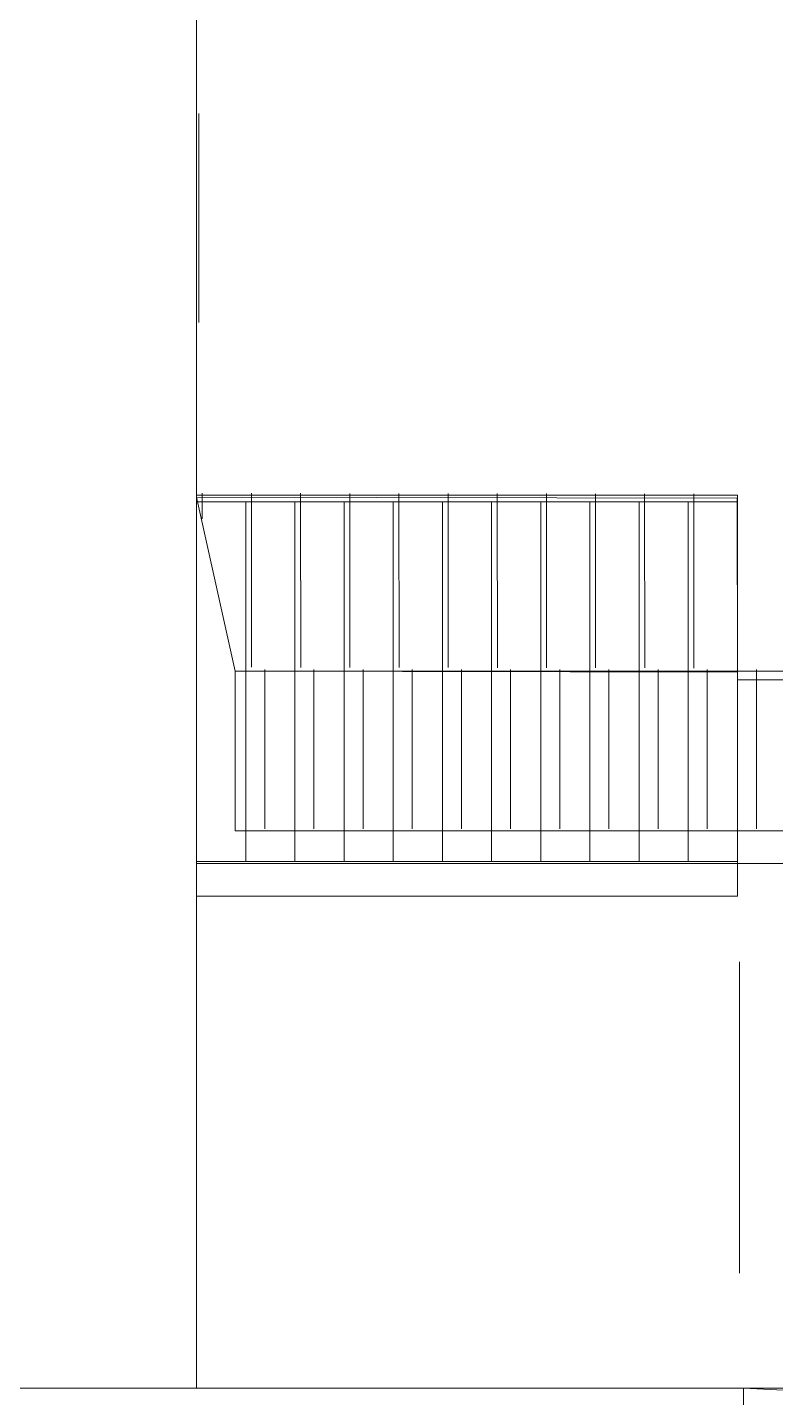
# Model space of a CAD drawing. Header units: millimetres. Extents: x -113526 to 211532, y -79714 to 28306.
# Drawn here: x 71416 to 72206, y -16029 to -14583 of the extents above; entities that cross this region are included whole.
import ezdxf

# ---------------------------------------------------------------- set-up
doc = ezdxf.new("R2010")
doc.units = ezdxf.units.MM
doc.layers.add('填充图样', color=38, linetype='Continuous')

msp = doc.modelspace()

# ---------------------------------------------------------------- linework, layer by layer
at = {"layer": '填充图样', "lineweight": 5, "extrusion": (2e-16, 1, -2e-16)}
for p, q in [((71597.2, -14674.1, 359.6), (71597.2, -14674.1, 186.6)), ((71597.2, -14674.1, 186.6), (71597.2, -14894.7, 186.6)), ((71597.2, -14674.1, 1484), (71597.2, -14674.1, 1657)), ((71597.2, -14894.7, 1484), (71597.2, -14674.1, 1484)), ((71597.2, -14674.1, 1657), (71597.2, -14894.7, 1657)), ((71597.2, -14894.7, 359.6), (71597.2, -14674.1, 359.6)), ((71597.2, -14894.7, 186.6), (71597.2, -14894.7, 359.6)), ((71597.2, -14894.7, 1657), (71597.2, -14894.7, 1484)), ((72165.9, -15465.6, 2199.8), (72165.9, -15076.8, 1162.9)), ((72165.9, -15465.6, 126.1), (72165.9, -15076.8, 1162.9)), ((72165.9, -15500.2, 2199.8), (72165.9, -15111.4, 1162.9)), ((72165.9, -15330.4, 578.7), (72165.9, -15111.4, 1162.9)), ((72165.9, -15330.4, 578.7), (72165.9, -15111.4, 1162.9)), ((71595, -15292.6, 48.2), (71595, -15292.6, 2199.8)), ((72165.9, -15465.6, 939.1), (72165.9, -15313.1, 532.6)), ((72165.9, -15500.2, 939.1), (72165.9, -15347.7, 532.6)), ((72705, -15465.6, 48.4), (71635.7, -15465.6, 48.4)), ((72705, -15465.6, 945.8), (71635.7, -15465.6, 945.8)), ((71595, -15500.2, 126.1), (72165.9, -15500.2, 126.1)), ((71595, -15500.2, 2199.8), (72165.9, -15500.2, 2199.8)), ((73609.3, -16019.1, 247.2), (65041, -16019.1, 247.2)), ((73609.3, -16019.1, 818), (65041, -16019.1, 818)), ((67875.7, -16019.1, 921.8), (71499.8, -16019.1, 921.8)), ((71498.6, -16019.1, 15275.2), (70651.5, -16019.1, 15126.3)), ((70957.1, -16019.1, 48.2), (71595, -16019.1, 48.2)), ((70957.1, -16019.1, 143.4), (71499.8, -16019.1, 143.4)), ((71523.6, -16019.1, 2701.4), (71316, -16019.1, 2701.4)), ((71316, -16019.1, 2199.8), (71595, -16019.1, 2199.8)), ((72196.9, -16019.1, 15332.4), (71498.6, -16019.1, 15275.2)), ((71499.8, -16019.1, 342.3), (71499.8, -16019.1, 143.4)), ((71499.8, -16019.1, 921.8), (71499.8, -16019.1, 722.9)), ((71595, -16019.1, 722.9), (71499.8, -16019.1, 722.9)), ((71499.8, -16019.1, 342.3), (71595, -16019.1, 342.3)), ((71595, -16019.1, 342.3), (71499.8, -16019.1, 342.3)), ((72165.9, -16019.1, 2199.8), (71523.6, -16019.1, 2199.8)), ((71595, -16019.1, 342.3), (71595, -16019.1, 281.8)), ((71595, -16019.1, 281.8), (71595, -16019.1, 342.3)), ((71595, -16019.1, 212.6), (71595, -16019.1, 48.2)), ((71595, -16019.1, 281.8), (71629.6, -16019.1, 281.8)), ((71629.6, -16019.1, 212.6), (71595, -16019.1, 212.6)), ((71629.6, -16019.1, 281.8), (71595, -16019.1, 281.8)), ((71595, -16019.1, 212.6), (71629.6, -16019.1, 212.6)), ((71595, -16019.1, 783.4), (71595, -16019.1, 722.9)), ((71629.6, -16019.1, 783.4), (71595, -16019.1, 783.4)), ((71595, -16019.1, 783.4), (71595, -16019.1, 722.9)), ((71595, -16019.1, 783.4), (71629.6, -16019.1, 783.4)), ((71595, -16019.1, 2199.8), (72165.9, -16019.1, 2199.8)), ((71629.6, -16019.1, 281.8), (71629.6, -16019.1, 212.6)), ((71629.6, -16019.1, 212.6), (71629.6, -16019.1, 281.8)), ((72131.3, -16019.1, 805.1), (71629.6, -16019.1, 805.1)), ((71629.6, -16019.1, 818), (72131.3, -16019.1, 818)), ((71629.6, -16019.1, 805.1), (71629.6, -16019.1, 783.4)), ((71629.6, -16019.1, 783.4), (71629.6, -16019.1, 818)), ((72131.3, -16019.1, 212.6), (72131.3, -16019.1, 281.8)), ((72131.3, -16019.1, 281.8), (72200.4, -16019.1, 281.8)), ((72200.4, -16019.1, 212.6), (72131.3, -16019.1, 212.6)), ((72131.3, -16019.1, 212.6), (72131.3, -16019.1, 281.8)), ((72131.3, -16019.1, 281.8), (72200.4, -16019.1, 281.8)), ((72200.4, -16019.1, 212.6), (72131.3, -16019.1, 212.6)), ((72131.3, -16019.1, 783.4), (72131.3, -16019.1, 805.1)), ((72200.4, -16019.1, 783.4), (72131.3, -16019.1, 783.4)), ((72131.3, -16019.1, 783.4), (72131.3, -16019.1, 818)), ((72200.4, -16019.1, 783.4), (72131.3, -16019.1, 783.4)), ((72139, -16019.1, 271.1), (72139, -16019.1, 204.1)), ((72139, -16019.1, 204.1), (72206, -16019.1, 204.1)), ((72206, -16019.1, 271.1), (72139, -16019.1, 271.1)), ((72139, -16019.1, 790.1), (72139, -16019.1, 723)), ((72139, -16019.1, 723), (72206, -16019.1, 723)), ((72206, -16019.1, 790.1), (72139, -16019.1, 790.1)), ((72165.9, -16019.1, 852.6), (72165.9, -16019.1, 2199.8)), ((72165.9, -16019.1, 852.6), (72165.9, -16019.1, 2199.8)), ((72165.9, -16019.1, 852.6), (72200.4, -16019.1, 852.6)), ((72165.9, -16019.1, 852.6), (72200.4, -16019.1, 852.6)), ((73318.7, -16019.1, 15320.9), (72196.9, -16019.1, 15332.4)), ((72200.4, -16019.1, 281.8), (72200.4, -16019.1, 212.6)), ((72200.4, -16019.1, 281.8), (72200.4, -16019.1, 212.6)), ((72200.4, -16019.1, 852.6), (72200.4, -16019.1, 783.4)), ((72200.4, -16019.1, 852.6), (72200.4, -16019.1, 783.4)), ((72206, -16019.1, 204.1), (72206, -16019.1, 271.1)), ((72206, -16019.1, 723), (72206, -16019.1, 790.1))]:
    msp.add_line(p, q, dxfattribs=at)
at = {"layer": '填充图样', "lineweight": 5, "extrusion": (1, -1e-16, 4e-16)}
msp.add_line((72165.9, -15076.8, 1162.9), (71595, -15076.8, 1162.9), dxfattribs=at)
at = {"layer": '填充图样', "lineweight": 5, "extrusion": (0.001826, 0.964024, -0.265809)}
for p, q in [((71595, -15078.9, 1163.5), (72165.8, -15079.9, 1163.8)), ((71635.7, -15262.7, 497.1), (71595, -15078.9, 1163.5)), ((71601, -15101.8, 1064), (71601, -15074.7, 1162.4)), ((71653, -15258.5, 495.9), (71652.9, -15074.8, 1162.4)), ((71704.9, -15258.6, 496), (71704.8, -15074.9, 1162.4)), ((71756.8, -15258.7, 496), (71756.7, -15075, 1162.4)), ((71808.7, -15258.8, 496), (71808.6, -15075, 1162.5)), ((71860.6, -15258.9, 496.1), (71860.5, -15075.1, 1162.5)), ((71912.5, -15259, 496.1), (71912.4, -15075.2, 1162.5)), ((71964.4, -15259.1, 496.1), (71964.3, -15075.3, 1162.5)), ((72016.3, -15259.2, 496.2), (72016.2, -15075.4, 1162.6)), ((72068.2, -15259.2, 496.2), (72068, -15075.5, 1162.6)), ((72120.1, -15259.3, 496.2), (72119.9, -15075.6, 1162.6)), ((72165.8, -15079.9, 1163.8), (72166, -15263.6, 497.4)), ((72166, -15263.6, 497.4), (71635.7, -15262.7, 497.1))]:
    msp.add_line(p, q, dxfattribs=at)
at = {"layer": '填充图样', "lineweight": 5, "extrusion": (2e-16, 0.936329, 0.351123)}
for p, q in [((71595, -15083.8, 1188), (71595, -15463.5, 2200.5)), ((72165.9, -15083.8, 1188), (71595, -15083.8, 1188)), ((71646.9, -15463.5, 2200.5), (71646.9, -15083.8, 1188)), ((71698.8, -15463.5, 2200.5), (71698.8, -15083.8, 1188)), ((71750.7, -15463.5, 2200.5), (71750.7, -15083.8, 1188)), ((71802.6, -15463.5, 2200.5), (71802.6, -15083.8, 1188)), ((71854.5, -15463.5, 2200.5), (71854.5, -15083.8, 1188)), ((71906.4, -15463.5, 2200.5), (71906.4, -15083.8, 1188)), ((71958.3, -15463.5, 2200.5), (71958.3, -15083.8, 1188)), ((72010.2, -15463.5, 2200.5), (72010.2, -15083.8, 1188)), ((72062.1, -15463.5, 2200.5), (72062.1, -15083.8, 1188)), ((72114, -15463.5, 2200.5), (72114, -15083.8, 1188)), ((72165.9, -15463.5, 2200.5), (72165.9, -15083.8, 1188)), ((72165.9, -15271.8, 521.4), (72165.9, -15431, 945.8)), ((72846.6, -15271.8, 521.4), (72165.9, -15271.8, 521.4)), ((72165.9, -15431, 945.8), (72705, -15431, 945.8)), ((71595, -15463.5, 2200.5), (72165.9, -15463.5, 2200.5))]:
    msp.add_line(p, q, dxfattribs=at)
at = {"layer": '填充图样', "lineweight": 5, "extrusion": (2e-16, 0.936329, -0.351123)}
for p, q in [((71635.7, -15431, 48.4), (71635.7, -15262.7, 497.1)), ((71635.7, -15262.7, 497.1), (72846.6, -15262.7, 497.1)), ((71667, -15428.9, 47.6), (71667, -15260.7, 496.3)), ((71718.9, -15428.9, 47.6), (71718.9, -15260.7, 496.3)), ((71770.8, -15428.9, 47.6), (71770.8, -15260.7, 496.3)), ((71822.7, -15428.9, 47.6), (71822.7, -15260.7, 496.3)), ((71874.6, -15428.9, 47.6), (71874.6, -15260.7, 496.3)), ((71926.5, -15428.9, 47.6), (71926.5, -15260.7, 496.3)), ((71978.4, -15428.9, 47.6), (71978.4, -15260.7, 496.3)), ((72030.3, -15428.9, 47.6), (72030.3, -15260.7, 496.3)), ((72082.2, -15428.9, 47.6), (72082.2, -15260.7, 496.3)), ((72134.1, -15428.9, 47.6), (72134.1, -15260.7, 496.3)), ((72186, -15428.9, 47.6), (72186, -15260.7, 496.3)), ((72705, -15431, 48.4), (71635.7, -15431, 48.4))]:
    msp.add_line(p, q, dxfattribs=at)
at = {"layer": '填充图样', "lineweight": 5, "extrusion": (1, -1e-16, -8e-16)}
for p, q in [((72168, -15569.4, 2061.4), (72168, -15569.4, 1888.4)), ((72168, -15569.4, 1348.9), (72168, -15569.4, 1175.9)), ((72168, -15569.4, 1888.4), (72168, -15880.7, 1888.4)), ((72168, -15569.4, 1175.9), (72168, -15880.7, 1175.9)), ((72168, -15880.7, 1348.9), (72168, -15569.4, 1348.9)), ((72168, -15880.7, 2061.4), (72168, -15569.4, 2061.4)), ((72168, -15640.7, 1335.9), (72168, -15582.3, 1335.9)), ((72168, -15582.3, 1335.9), (72168, -15582.3, 1188.9)), ((72168, -15582.3, 1188.9), (72168, -15640.7, 1188.9)), ((72168, -15640.7, 2048.4), (72168, -15582.3, 2048.4)), ((72168, -15582.3, 1901.4), (72168, -15640.7, 1901.4)), ((72168, -15582.3, 2048.4), (72168, -15582.3, 1901.4)), ((72168, -15640.7, 1335.9), (72168, -15640.7, 1188.9)), ((72168, -15640.7, 2048.4), (72168, -15640.7, 1901.4)), ((72168, -15653.7, 1335.9), (72168, -15653.7, 1188.9)), ((72168, -15796.4, 1335.9), (72168, -15653.7, 1335.9)), ((72168, -15653.7, 1188.9), (72168, -15796.4, 1188.9)), ((72168, -15653.7, 2048.4), (72168, -15653.7, 1901.4)), ((72168, -15653.7, 1901.4), (72168, -15796.4, 1901.4)), ((72168, -15796.4, 2048.4), (72168, -15653.7, 2048.4)), ((72168, -15796.4, 1335.9), (72168, -15796.4, 1188.9)), ((72168, -15796.4, 2048.4), (72168, -15796.4, 1901.4)), ((72168, -15809.4, 1188.9), (72168, -15867.8, 1188.9)), ((72168, -15809.4, 1335.9), (72168, -15809.4, 1188.9)), ((72168, -15867.8, 1335.9), (72168, -15809.4, 1335.9)), ((72168, -15867.8, 2048.4), (72168, -15809.4, 2048.4)), ((72168, -15809.4, 1901.4), (72168, -15867.8, 1901.4)), ((72168, -15809.4, 2048.4), (72168, -15809.4, 1901.4)), ((72168, -15867.8, 1335.9), (72168, -15867.8, 1188.9)), ((72168, -15867.8, 2048.4), (72168, -15867.8, 1901.4)), ((72168, -15880.7, 2061.4), (72168, -15880.7, 1888.4)), ((72168, -15880.7, 1888.4), (72168, -15898, 1888.4)), ((72168, -15880.7, 1348.9), (72168, -15880.7, 1175.9)), ((72168, -15898, 1348.9), (72168, -15880.7, 1348.9)), ((72168, -15880.7, 1175.9), (72168, -15898, 1175.9)), ((72168, -15898, 2061.4), (72168, -15880.7, 2061.4)), ((72168, -15898, 1888.4), (72168, -15898, 2061.4)), ((72168, -15898, 1175.9), (72168, -15898, 1348.9))]:
    msp.add_line(p, q, dxfattribs=at)
at = {"layer": '填充图样', "lineweight": 5, "extrusion": (1, -1e-16, -7e-16)}
for p, q in [((72168, -15569.4, 977), (72168, -15569.4, 1150)), ((72168, -15569.4, 1150), (72168, -15880.7, 1150)), ((72168, -15880.7, 977), (72168, -15569.4, 977)), ((72168, -15640.7, 989.9), (72168, -15582.3, 989.9)), ((72168, -15582.3, 989.9), (72168, -15582.3, 1137)), ((72168, -15582.3, 1137), (72168, -15640.7, 1137)), ((72168, -15640.7, 989.9), (72168, -15640.7, 1137)), ((72168, -15653.7, 989.9), (72168, -15653.7, 1137)), ((72168, -15796.4, 989.9), (72168, -15653.7, 989.9)), ((72168, -15653.7, 1137), (72168, -15796.4, 1137)), ((72168, -15796.4, 989.9), (72168, -15796.4, 1137)), ((72168, -15809.4, 1137), (72168, -15867.8, 1137)), ((72168, -15809.4, 989.9), (72168, -15809.4, 1137)), ((72168, -15867.8, 989.9), (72168, -15809.4, 989.9)), ((72168, -15867.8, 989.9), (72168, -15867.8, 1137)), ((72168, -15880.7, 977), (72168, -15880.7, 1150)), ((72168, -15898, 977), (72168, -15880.7, 977)), ((72168, -15880.7, 1150), (72168, -15898, 1150)), ((72168, -15898, 1150), (72168, -15898, 977))]:
    msp.add_line(p, q, dxfattribs=at)
at = {"layer": '填充图样', "lineweight": 5, "extrusion": (0, -4e-16, -1)}
msp.add_line((71316, -16019.1, 2701.4), (71523.6, -16019.1, 2701.4), dxfattribs=at)
at = {"layer": '填充图样', "lineweight": 5, "extrusion": (1, -1.00075e-16, 3.01004e-16)}
msp.add_ellipse((72165.9, -15344.5, 1162.9), major_axis=(0, -5.2, 69), ratio=1, start_param=4.637676, end_param=10.920861, dxfattribs=at)
at = {"layer": '填充图样', "lineweight": 5}
for points, invisible_edges in [([(71595, -16019.1, 48.2), (71102, -15158.5, 48.2), (71270.6, -14436.3, 48.2), (71595, -14436.3, 48.2)], 1), ([(71595, -15076.8, 1162.9), (72165.9, -15076.8, 1162.9), (72165.9, -15465.6, 2199.8), (71595, -15313.9, 1795.4)], 4), ([(72165.9, -15313.1, 532.6), (71595, -15465.6, 126.1), (71595, -15076.8, 1162.9), (72165.9, -15076.8, 1162.9)], 1), ([(72165.9, -15076.8, 1162.9), (72165.9, -15111.4, 1162.9), (72165.9, -15500.2, 2199.8), (72165.9, -15465.6, 2199.8)], 1), ([(72165.9, -15330.4, 578.7), (72165.9, -15313.1, 532.6), (72165.9, -15076.8, 1162.9), (72165.9, -15111.4, 1162.9)], 4), ([(72165.9, -15500.2, 2199.8), (72165.9, -15111.4, 1162.9), (72165.9, -15330.4, 578.7), (72165.9, -15500.2, 852.6)], 6), ([(71595, -16019.1, 48.2), (70957.1, -15880.7, 48.2), (70957.1, -15569.4, 48.2), (71158.2, -15210.4, 48.2)], 13), ([(72705, -15262.7, 497.1), (72705, -15431, 48.4), (71635.7, -15431, 48.4), (71635.7, -15262.7, 497.1)], 1), ([(72705, -15262.7, 497.1), (72705, -15431, 945.8), (71635.7, -15431, 945.8), (71635.7, -15262.7, 497.1)], 1), ([(72165.9, -15465.6, 2199.8), (71595, -15313.9, 1795.4), (71595, -15313.9, 1795.4), (71595, -15465.6, 2199.8)], 1), ([(70466.2, -16019.1, 48.2), (70771.1, -15880.7, 48.2), (70957.1, -15880.7, 48.2), (71595, -16019.1, 48.2)], 5)]:
    msp.add_3dface(points, dxfattribs=dict(at, invisible_edges=invisible_edges))
for points in [[(71595, -15292.6, 2199.8), (71595, -15292.6, 511.1), (71595, -15465.6, 2199.8)], [(71653.5, -16019.1, 790.1), (71653.5, -16019.1, 204.1), (72172.5, -16019.1, 204.1), (72172.5, -16019.1, 790.1)], [(74248.3, -16122.9, 204.1), (74248.3, -16122.9, 790.1), (72172.5, -16019.1, 790.1), (72172.5, -16019.1, 204.1)], [(72172.5, -16019.1, 204.1), (72705, -16045.8, 204.1), (72705, -16122.9, 204.1), (72172.5, -16122.9, 204.1)], [(72172.5, -16019.1, 790.1), (72705, -16045.8, 790.1), (72705, -16122.9, 790.1), (72172.5, -16122.9, 790.1)]]:
    msp.add_3dface(points, dxfattribs=at)

doc.saveas('drawing.dxf')
